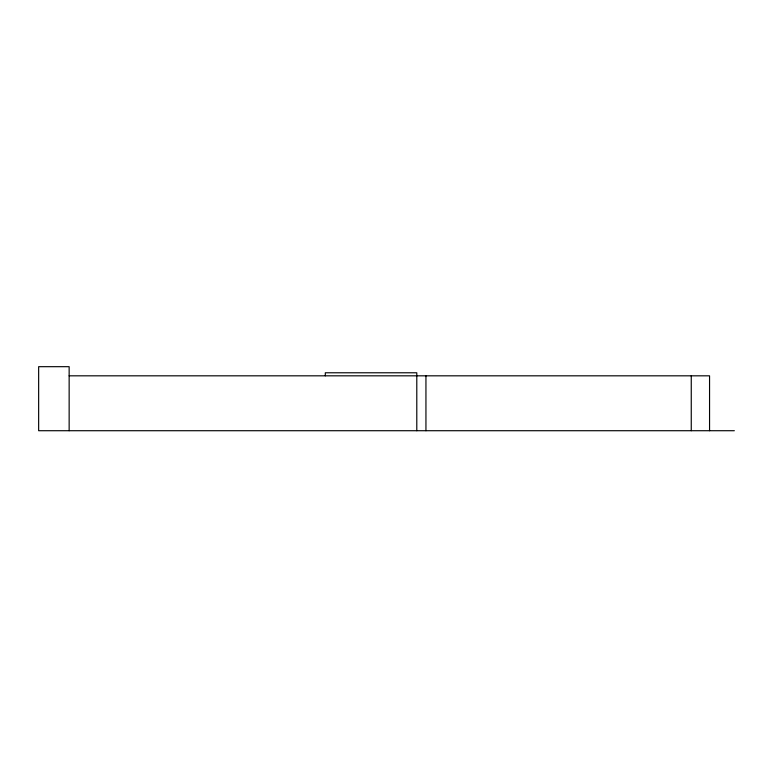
<?xml version="1.0" encoding="UTF-8"?>
<svg xmlns="http://www.w3.org/2000/svg" width="773" height="773" viewBox="0 0 773 773"><rect width="100%" height="100%" fill="white"/><g stroke="black" fill="none" stroke-linecap="round" stroke-linejoin="round"><path stroke-width="1.16" d="M69.145 375.823L709.556 375.823L709.556 430.716M734.35 430.716L38.65 430.716L38.65 366.682L69.145 366.682L69.145 430.716M691.255 375.823L691.255 430.716M425.942 375.823L425.942 430.716M416.792 430.716L416.792 372.779L325.307 372.779L325.307 375.823"/></g></svg>
